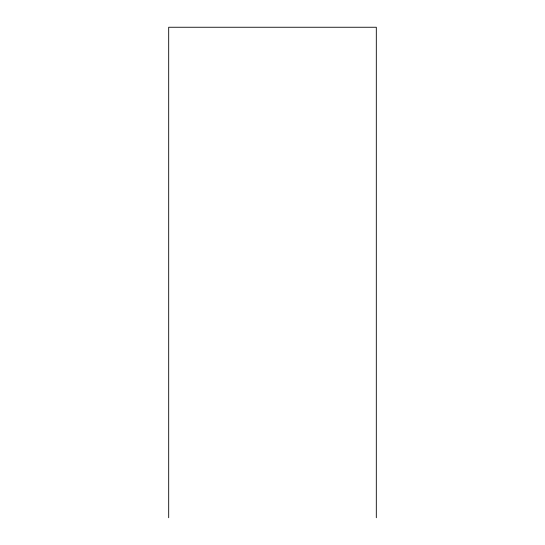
<?xml version="1.0" encoding="UTF-8"?>
<svg xmlns="http://www.w3.org/2000/svg" width="545" height="545" viewBox="0 0 545 545"><rect width="100%" height="100%" fill="white"/><g stroke="black" fill="none" stroke-linecap="round" stroke-linejoin="round"><path stroke-width="0.82" d="M376.309 517.75L376.309 27.25L168.691 27.25L168.691 517.75"/></g></svg>
